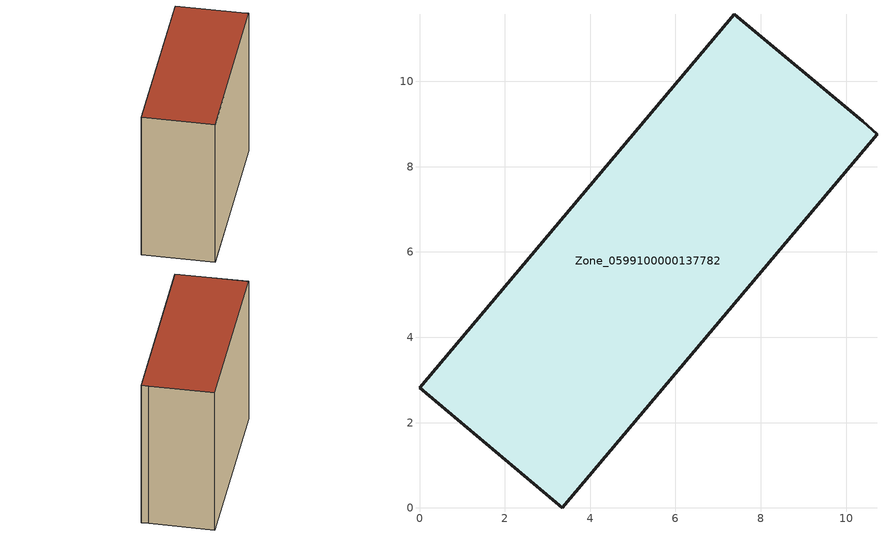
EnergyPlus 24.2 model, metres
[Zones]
Zone_0599100000137782
 floor ground (C_G): 10.39,9.06 10.72,8.76 3.35,0 0,2.82 7.38,11.58 z0.17
 wall outside (C_F): 0,2.82 3.35,0 10.72,8.76 10.39,9.06 7.38,11.58 0,2.82 z0.17:9.96
 roof outside (C_R): 10.39,9.06 7.38,11.58 0,2.82 3.35,0 10.72,8.76 z9.96
[BUILDING]
Pand.0599100000137782: North Axis=0; Terrain=City; Loads Convergence Tolerance Value=0.04; Temperature Convergence Tolerance Value=0.4; Solar Distribution=FullExterior; Maximum Number of Warmup Days=25; Minimum Number of Warmup Days=1
[Site:Location]
Rotterdam.The.Hague.AP_ZH_NLD Design_Conditions: Latitude=51.96; Longitude=4.45; Time Zone=1; Elevation=-4.5
[SITE:GROUNDTEMPERATURE:BUILDINGSURFACE]
18, 18, 18, 18, 18, 18, 18, 18, 18, 18, 18, 18
[MATERIAL] Thermal Absorptance=0.9; Solar Absorptance=0.7; Visible Absorptance=0.7
Name | Roughness | Thickness | Conductivity | Density | Specific Heat
G.TI.1946-1964 | MediumSmooth | 0.15 | 1 | 540 | 1210
F.TI.1946-1964 | Rough | 0.3 | 0.857143 | 1920 | 840
R.TI.1946-1964 | MediumRough | 0.2 | 0.277778 | 1500 | 1000
[CONSTRUCTION]
C_G: G.TI.1946-1964
C_F: F.TI.1946-1964
C_R: R.TI.1946-1964
[ZONE]
Zone_0599100000137782: Type=1; Multiplier=1; Ceiling Height=Autocalculate; Volume=Autocalculate; Floor Area=autocalculate; Part of Total Floor Area=Yes
[ZONEINFILTRATION:DESIGNFLOWRATE]
Infil_Zone_0599100000137782: Zone or ZoneList or Space or SpaceList=Zone_0599100000137782; Schedule=AlwaysOn; Design Flow Rate Calculation Method=Flow/Area; Flow Rate per Floor Area=0.003; Constant Term Coefficient=1; Temperature Term Coefficient=0; Velocity Term Coefficient=0; Velocity Squared Term Coefficient=0
[HVACTEMPLATE:ZONE:IDEALLOADSAIRSYSTEM]
Zone_0599100000137782: Maximum Heating Supply Air Temperature=50; Minimum Cooling Supply Air Temperature=13; Maximum Heating Supply Air Humidity Ratio=0.0156; Minimum Cooling Supply Air Humidity Ratio=0.0077; Heating Limit=NoLimit; Cooling Limit=NoLimit; Dehumidification Control Type=ConstantSensibleHeatRatio; Cooling Sensible Heat Ratio=0.7; Dehumidification Setpoint=60; Humidification Control Type=None; Humidification Setpoint=30; Outdoor Air Method=None; Outdoor Air Flow Rate per Person=0.00944; Outdoor Air Flow Rate per Zone Floor Area=0; Outdoor Air Flow Rate per Zone=0; Demand Controlled Ventilation Type=None; Outdoor Air Economizer Type=NoEconomizer; Heat Recovery Type=None; Sensible Heat Recovery Effectiveness=0.7; Latent Heat Recovery Effectiveness=0.65
[ZONECONTROL:THERMOSTAT]
ThermostatControl_Zone_0599100000137782: Zone or ZoneList=Zone_0599100000137782; Control Type Schedule=DualSetpointControlType; Control 1=Thermostat_Zone_0599100000137782; Temperature Difference Between Cutout And Setpoint=0
[THERMOSTATSETPOINT:DUALSETPOINT]
Thermostat_Zone_0599100000137782: Heating Setpoint Temperature Schedule=HeatingSetpoint_Zone_0599100000137782; Cooling Setpoint Temperature Schedule=CoolingSetpoint_Zone_0599100000137782
[SCHEDULE:COMPACT]
HeatingSetpoint_Zone_0599100000137782: Through: 12/31, For: AllDays, Until: 24:00, 21
CoolingSetpoint_Zone_0599100000137782: Through: 12/31, For: AllDays, Until: 24:00, 24
DualSetpointControlType: Through: 12/31, For: AllDays, Until: 24:00, 4
AlwaysOn: Through: 12/31, For: AllDays, Until: 24:00, 1
